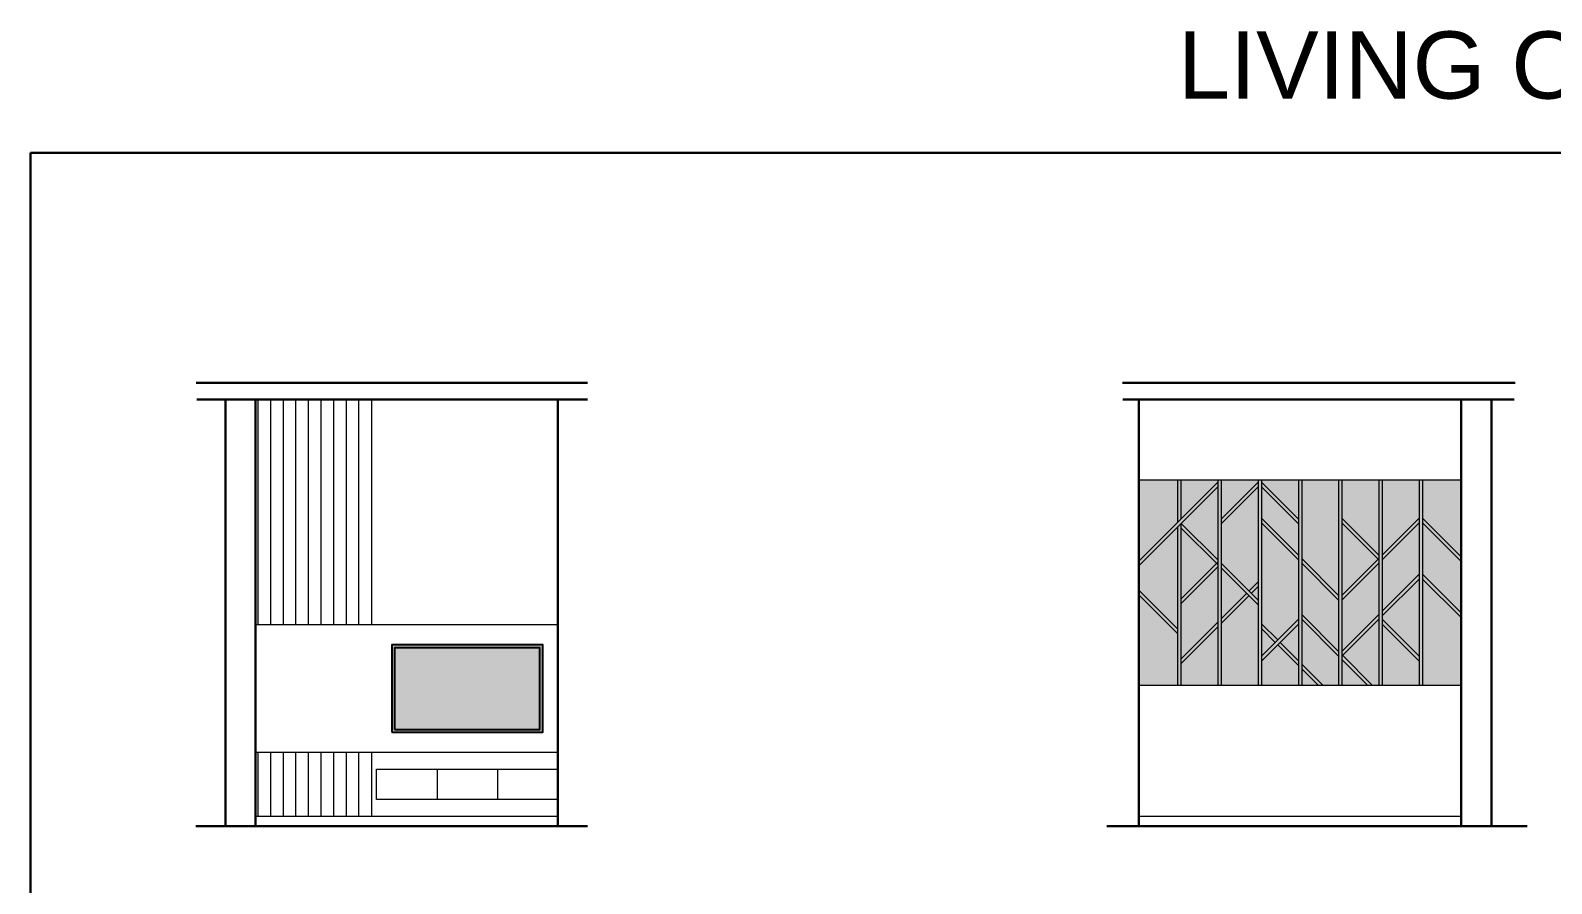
# Model space of a CAD drawing. Header units: millimetres. Extents: x 56222 to 3066687, y -650199 to -121287.
# Drawn here: x 148602.4 to 149055.3, y -181543.2 to -181289.2 of the extents above; entities that cross this region are included whole.
import ezdxf

# ---------------------------------------------------------------- set-up
doc = ezdxf.new("R2010")
doc.units = ezdxf.units.MM
doc.header["$MEASUREMENT"] = 0
doc.linetypes.add('DASHED', pattern=[0.75, 0.5, -0.25])
doc.layers.add('AR HATCH-7', color=7, linetype='Continuous')
for name, color, linetype, lineweight in [('FIRST FLOOR ( DW_RAIL )', 7, 'Continuous', 9), ('FURNITURE', 32, 'Continuous', 9), ('furniture dimensions', 1, 'DASHED', 0), ('SECTION ( SLAB PLine )', 104, 'Continuous', 30), ('XX~SLAB ( BEAM )~ ( DIM )', 7, 'Continuous', 9)]:
    doc.layers.add(name, color=color, linetype=linetype, lineweight=lineweight)
doc.styles.get("Standard").update_dxf_attribs({"font": 'arial.ttf', "height": 6})

msp = doc.modelspace()

# ---------------------------------------------------------------- hatches: boundary and pattern name
at = {"layer": 'AR HATCH-7', "lineweight": 0, "true_color": 0xcecce6, "transparency": 33554661}
h = msp.add_hatch(color=254, dxfattribs=at)
h.dxf.hatch_style = 1
h.paths.add_polyline_path([(148943.8681, -181423.0579), (148932.3681, -181423.0579), (148932.3681, -181447.1852), (148943.8681, -181435.6852)])
h.paths.add_polyline_path([(148943.8681, -181437.0994), (148932.3681, -181448.5994), (148932.3681, -181455.8093), (148943.8681, -181467.3093)])
h.paths.add_polyline_path([(148943.8681, -181468.7235), (148932.3681, -181457.2235), (148932.3681, -181484.1101), (148943.8681, -181484.1101)])
h.paths.add_polyline_path([(148955.8681, -181466.7761), (148944.8681, -181477.7761), (148944.8681, -181484.1101), (148955.8681, -181484.1101)])
h.paths.add_polyline_path([(148955.8681, -181448.8956), (148944.8681, -181459.8956), (148944.8681, -181476.3619), (148955.8681, -181465.3619)])
h.paths.add_polyline_path([(148955.4955, -181447.854), (148944.8681, -181437.2266), (148944.8681, -181458.4813)])
h.paths.add_polyline_path([(148955.8681, -181425.0994), (148945.0116, -181435.9559), (148955.8681, -181446.8124)])
h.paths.add_polyline_path([(148955.8681, -181423.6852), (148955.8681, -181423.0579), (148944.8681, -181423.0579), (148944.8681, -181434.6852)])
h.paths.add_polyline_path([(148967.8681, -181425.0994), (148956.8681, -181436.0994), (148956.8681, -181447.8124), (148965.1428, -181456.0872), (148967.8681, -181453.3619)])
h.paths.add_polyline_path([(148956.8681, -181449.2266), (148956.8681, -181464.3619), (148964.4357, -181456.7943)])
h.paths.add_polyline_path([(148967.8681, -181460.2266), (148965.1428, -181457.5014), (148956.8681, -181465.7761), (148956.8681, -181484.1101), (148967.8681, -181484.1101)])
h.paths.add_polyline_path([(148967.8681, -181423.6852), (148967.8681, -181423.0579), (148956.8681, -181423.0579), (148956.8681, -181434.6852)])
h.paths.add_polyline_path([(148979.8681, -181423.0579), (148968.8681, -181423.0579), (148968.8681, -181423.6852), (148979.8681, -181434.6852)])
h.paths.add_polyline_path([(148968.8681, -181425.0994), (148968.8681, -181434.3982), (148979.8681, -181445.3982), (148979.8681, -181436.0994)])
h.paths.add_polyline_path([(148979.8681, -181446.8124), (148968.8681, -181435.8124), (148968.8681, -181465.8106), (148973.7165, -181470.659), (148979.8681, -181464.5074)])
h.paths.add_polyline_path([(148967.8681, -181454.7761), (148965.85, -181456.7943), (148967.8681, -181458.8124)])
h.paths.add_polyline_path([(148968.8681, -181467.2249), (148968.8681, -181475.5074), (148973.0094, -181471.3661)])
h.paths.add_polyline_path([(148979.8681, -181478.2249), (148973.7165, -181472.0732), (148968.8681, -181476.9216), (148968.8681, -181484.1101), (148979.8681, -181484.1101)])
h.paths.add_polyline_path([(148979.8681, -181465.9216), (148974.4236, -181471.3661), (148979.8681, -181476.8106)])
h.paths.add_polyline_path([(148980.8681, -181464.5074), (148980.8681, -181477.8106), (148987.1676, -181484.1101), (148991.8681, -181484.1101), (148991.8681, -181475.5074)])
h.paths.add_polyline_path([(148980.8681, -181479.2249), (148980.8681, -181484.1101), (148985.7534, -181484.1101)], flags=17)
h.paths.add_polyline_path([(148992.8681, -181476.5074), (148992.8681, -181484.1101), (149000.4708, -181484.1101)])
h.paths.add_polyline_path([(149003.8681, -181464.5074), (148993.0752, -181475.3003), (149001.885, -181484.1101), (149003.8681, -181484.1101)])
h.paths.add_polyline_path([(149003.8681, -181463.0932), (149003.8681, -181447.8124), (148992.8681, -181458.8124), (148992.8681, -181474.0932)])
h.paths.add_polyline_path([(148991.8681, -181458.8124), (148980.8681, -181447.8124), (148980.8681, -181463.0932), (148991.8681, -181474.0932)])
h.paths.add_polyline_path([(149015.8681, -181476.9216), (149004.8681, -181465.9216), (149004.8681, -181484.1101), (149015.8681, -181484.1101)])
h.paths.add_polyline_path([(149015.8681, -181452.5074), (149004.8681, -181463.5074), (149004.8681, -181464.5074), (149015.8681, -181475.5074)])
h.paths.add_polyline_path([(149028.3681, -181464.0074), (149016.8681, -181452.5074), (149016.8681, -181484.1101), (149028.3681, -181484.1101)])
h.paths.add_polyline_path([(149015.8681, -181451.0932), (149015.8681, -181435.8124), (149004.8681, -181446.8124), (149004.8681, -181462.0932)])
h.paths.add_polyline_path([(149028.3681, -181447.3124), (149016.8681, -181435.8124), (149016.8681, -181451.0932), (149028.3681, -181462.5932)])
h.paths.add_polyline_path([(149028.3681, -181423.0579), (149016.8681, -181423.0579), (149016.8681, -181434.3982), (149028.3681, -181445.8982)])
h.paths.add_polyline_path([(149015.8681, -181423.0579), (149004.8681, -181423.0579), (149004.8681, -181445.3982), (149015.8681, -181434.3982)])
h.paths.add_polyline_path([(149003.8681, -181423.0579), (148992.8681, -181423.0579), (148992.8681, -181434.3982), (149003.8681, -181445.3982)])
h.paths.add_polyline_path([(148991.8681, -181423.0579), (148980.8681, -181423.0579), (148980.8681, -181446.3982), (148991.8681, -181457.3982)])
h.paths.add_polyline_path([(148992.8681, -181435.8124), (148992.8681, -181457.3982), (149003.661, -181446.6053)])
at = {"layer": 'AR HATCH-7', "lineweight": 0, "true_color": 0xe6f5b7}
h = msp.add_hatch(color=254, dxfattribs=at)
h.dxf.hatch_style = 1
h.paths.add_polyline_path([(148932.3681, -181455.8093), (148932.3681, -181457.2235), (148943.8681, -181468.7235), (148943.8681, -181467.3093)])
h.paths.add_polyline_path([(148955.8681, -181425.0994), (148955.8681, -181423.6852), (148932.3681, -181447.1852), (148932.3681, -181448.5994)])
h.paths.add_polyline_path([(148945.0116, -181435.9559), (148944.8681, -181436.0994), (148944.8681, -181437.2266), (148955.4955, -181447.854), (148955.8681, -181447.4813), (148955.8681, -181446.8124)], flags=17)
h.paths.add_polyline_path([(148955.8681, -181447.4813), (148955.4955, -181447.854), (148955.8681, -181448.2266)], flags=17)
h.paths.add_polyline_path([(148965.1428, -181457.5014), (148964.4357, -181456.7943), (148956.8681, -181464.3619), (148956.8681, -181465.7761)])
h = msp.add_hatch(color=254, dxfattribs=at)
h.dxf.hatch_style = 1
h.paths.add_polyline_path([(148944.8681, -181436.0994), (148943.8681, -181437.0994), (148943.8681, -181484.1101), (148944.8681, -181484.1101)])
h.paths.add_polyline_path([(148944.8681, -181423.0579), (148943.8681, -181423.0579), (148943.8681, -181435.6852), (148944.8681, -181434.6852)])
h.paths.add_polyline_path([(148956.8681, -181423.0579), (148955.8681, -181423.0579), (148955.8681, -181484.1101), (148956.8681, -181484.1101)])
h.paths.add_polyline_path([(148968.8681, -181423.0579), (148967.8681, -181423.0579), (148967.8681, -181484.1101), (148968.8681, -181484.1101)])
h.paths.add_polyline_path([(148980.8681, -181423.0579), (148979.8681, -181423.0579), (148979.8681, -181484.1101), (148980.8681, -181484.1101)])
h.paths.add_polyline_path([(148992.8681, -181423.0579), (148991.8681, -181423.0579), (148991.8681, -181484.1101), (148992.8681, -181484.1101)])
h.paths.add_polyline_path([(149004.8681, -181423.0579), (149003.8681, -181423.0579), (149003.8681, -181484.1101), (149004.8681, -181484.1101)])
h.paths.add_polyline_path([(149016.8681, -181423.0579), (149015.8681, -181423.0579), (149015.8681, -181484.1101), (149016.8681, -181484.1101)])
h = msp.add_hatch(color=254, dxfattribs=at)
h.dxf.hatch_style = 1
h.paths.add_polyline_path([(148955.8681, -181466.7761), (148955.8681, -181465.3619), (148944.8681, -181476.3619), (148944.8681, -181477.7761)])
h.paths.add_polyline_path([(148955.8681, -181448.8956), (148955.8681, -181448.2266), (148955.4955, -181447.854), (148944.8681, -181458.4813), (148944.8681, -181459.8956)])
h.paths.add_polyline_path([(148956.8681, -181447.8124), (148956.8681, -181449.2266), (148967.8681, -181460.2266), (148967.8681, -181458.8124)])
h.paths.add_polyline_path([(148967.8681, -181453.3619), (148965.1428, -181456.0872), (148965.85, -181456.7943), (148967.8681, -181454.7761)], flags=17)
h.paths.add_polyline_path([(148979.8681, -181465.9216), (148979.8681, -181464.5074), (148968.8681, -181475.5074), (148968.8681, -181476.9216)])
h.paths.add_polyline_path([(148968.8681, -181465.8106), (148968.8681, -181467.2249), (148973.0094, -181471.3661), (148973.7165, -181470.659)], flags=17)
h.paths.add_polyline_path([(148974.4236, -181471.3661), (148973.7165, -181472.0732), (148979.8681, -181478.2249), (148979.8681, -181476.8106)])
h.paths.add_polyline_path([(148980.8681, -181477.8106), (148980.8681, -181479.2249), (148985.7534, -181484.1101), (148987.1676, -181484.1101)])
h.paths.add_polyline_path([(148980.8681, -181463.0932), (148980.8681, -181464.5074), (148991.8681, -181475.5074), (148991.8681, -181474.0932)])
h.paths.add_polyline_path([(148993.0752, -181475.3003), (148992.8681, -181475.5074), (148992.8681, -181476.5074), (149000.4708, -181484.1101), (149001.885, -181484.1101)])
h.paths.add_polyline_path([(149003.8681, -181464.5074), (149003.8681, -181463.0932), (148992.8681, -181474.0932), (148992.8681, -181475.5074)])
h.paths.add_polyline_path([(149015.8681, -181452.5074), (149015.8681, -181451.0932), (149004.8681, -181462.0932), (149004.8681, -181463.5074)])
h.paths.add_polyline_path([(149004.8681, -181464.5074), (149004.8681, -181465.9216), (149015.8681, -181476.9216), (149015.8681, -181475.5074)])
h.paths.add_polyline_path([(149016.8681, -181451.0932), (149016.8681, -181452.5074), (149028.3681, -181464.0074), (149028.3681, -181462.5932)])
h.paths.add_polyline_path([(149003.8681, -181447.8124), (149003.8681, -181446.3982), (148992.8681, -181457.3982), (148992.8681, -181458.8124)])
h.paths.add_polyline_path([(148980.8681, -181446.3982), (148980.8681, -181447.8124), (148991.8681, -181458.8124), (148991.8681, -181457.3982)])
h.paths.add_polyline_path([(148992.8681, -181434.3982), (148992.8681, -181435.8124), (149003.661, -181446.6053), (149003.8681, -181446.3982), (149003.8681, -181445.3982)])
h.paths.add_polyline_path([(149015.8681, -181435.8124), (149015.8681, -181434.3982), (149004.8681, -181445.3982), (149004.8681, -181446.8124)])
h.paths.add_polyline_path([(149016.8681, -181434.3982), (149016.8681, -181435.8124), (149028.3681, -181447.3124), (149028.3681, -181445.8982)])
h.paths.add_polyline_path([(148968.8681, -181434.3982), (148968.8681, -181435.8124), (148979.8681, -181446.8124), (148979.8681, -181445.3982)])
h.paths.add_polyline_path([(148968.8681, -181423.6852), (148968.8681, -181425.0994), (148979.8681, -181436.0994), (148979.8681, -181434.6852)])
h.paths.add_polyline_path([(148967.8681, -181425.0994), (148967.8681, -181423.6852), (148956.8681, -181434.6852), (148956.8681, -181436.0994)])
at = {"layer": 'FURNITURE', "lineweight": 0, "transparency": 33554674}
h = msp.add_hatch(dxfattribs=at)
h.set_pattern_fill('ANSI31', color=256, scale=30, angle=45)
h.set_pattern_definition([(90, (148703.9278, -181466.083), (-3.75, 0), [])])
h.paths.add_polyline_path([(148703.9278, -181399.1101), (148669.4288, -181399.1101), (148669.4288, -181466.0832), (148703.9278, -181466.0832)])
at = {"layer": 'FURNITURE', "lineweight": 0, "true_color": 0x000000, "transparency": 33554523}
h = msp.add_hatch(color=18, dxfattribs=at)
h.dxf.hatch_style = 1
h.paths.add_polyline_path([(148754.9299, -181472.0832), (148709.9278, -181472.0832), (148709.9278, -181498.1371), (148754.9299, -181498.1371)])
at = {"layer": 'FURNITURE', "lineweight": 0, "transparency": 33554674}
h = msp.add_hatch(dxfattribs=at)
h.set_pattern_fill('ANSI31', color=256, scale=30, angle=45)
h.set_pattern_definition([(90, (148703.9278, -181523.11), (-3.75, 0), [])])
h.paths.add_polyline_path([(148703.9278, -181504.1371), (148669.4288, -181504.1371), (148669.4288, -181523.1101), (148703.9278, -181523.1101)])

# ---------------------------------------------------------------- linework, layer by layer
at = {"layer": 'FIRST FLOOR ( DW_RAIL )', "color": 32, "lineweight": 0, "true_color": 0xcd6928, "transparency": 33554674}
for p, q in [((148703.9278, -181399.1101), (148703.9278, -181466.0832)), ((148703.9278, -181504.1371), (148703.9278, -181523.1101))]:
    msp.add_line(p, q, dxfattribs=at)
at = {"layer": 'FIRST FLOOR ( DW_RAIL )', "lineweight": 0}
for p, q in [((149028.3681, -181423.0579), (148932.3681, -181423.0579)), ((148932.3681, -181423.0579), (148932.3681, -181484.1101)), ((148932.3681, -181447.1852), (148955.8681, -181423.6852)), ((148932.3681, -181448.5994), (148955.8681, -181425.0994)), ((148943.8681, -181423.0579), (148943.8681, -181435.6852)), ((148944.8681, -181423.0579), (148944.8681, -181434.6852)), ((148955.8681, -181423.0579), (148955.8681, -181484.1101)), ((148956.8681, -181423.0579), (148956.8681, -181484.1101)), ((148956.8681, -181434.6852), (148967.8681, -181423.6852)), ((148956.8681, -181436.0994), (148967.8681, -181425.0994)), ((148967.8681, -181423.0579), (148967.8681, -181484.1101)), ((148968.8681, -181423.0579), (148968.8681, -181484.1101)), ((148979.8681, -181434.6852), (148968.8681, -181423.6852)), ((148979.8681, -181436.0994), (148968.8681, -181425.0994)), ((148979.8681, -181423.0579), (148979.8681, -181484.1101)), ((148980.8681, -181423.0579), (148980.8681, -181484.1101)), ((148991.8681, -181423.0579), (148991.8681, -181484.1101)), ((148992.8681, -181423.0579), (148992.8681, -181484.1101)), ((149003.8681, -181423.0579), (149003.8681, -181484.1101)), ((149004.8681, -181423.0579), (149004.8681, -181484.1101)), ((149015.8681, -181423.0579), (149015.8681, -181484.1101)), ((149016.8681, -181423.0579), (149016.8681, -181484.1101)), ((149028.3681, -181484.1101), (149028.3681, -181423.0579)), ((148979.8681, -181445.3982), (148968.8681, -181434.3982)), ((149003.8681, -181445.3982), (148992.8681, -181434.3982)), ((149004.8681, -181445.3982), (149015.8681, -181434.3982)), ((149028.3681, -181445.8982), (149016.8681, -181434.3982)), ((148943.8681, -181437.0994), (148943.8681, -181484.1101)), ((148944.8681, -181436.0994), (148944.8681, -181484.1101)), ((148955.8681, -181448.2266), (148944.8681, -181437.2266)), ((148955.8681, -181446.8124), (148945.0116, -181435.9559)), ((148979.8681, -181446.8124), (148968.8681, -181435.8124)), ((149003.661, -181446.6053), (148992.8681, -181435.8124)), ((149004.8681, -181446.8124), (149015.8681, -181435.8124)), ((149028.3681, -181447.3124), (149016.8681, -181435.8124)), ((148944.8681, -181458.4813), (148955.8681, -181447.4813)), ((148967.8681, -181458.8124), (148956.8681, -181447.8124)), ((148991.8681, -181457.3982), (148980.8681, -181446.3982)), ((148991.8681, -181458.8124), (148980.8681, -181447.8124)), ((148992.8681, -181457.3982), (149003.8681, -181446.3982)), ((148992.8681, -181458.8124), (149003.8681, -181447.8124)), ((148944.8681, -181459.8956), (148955.8681, -181448.8956)), ((148967.8681, -181460.2266), (148956.8681, -181449.2266)), ((149004.8681, -181462.0932), (149015.8681, -181451.0932)), ((149004.8681, -181463.5074), (149015.8681, -181452.5074)), ((149028.3681, -181462.5932), (149016.8681, -181451.0932)), ((149028.3681, -181464.0074), (149016.8681, -181452.5074)), ((148943.8681, -181467.3093), (148932.3681, -181455.8093)), ((148956.8681, -181464.3619), (148964.4357, -181456.7943)), ((148965.1428, -181456.0872), (148967.8681, -181453.3619)), ((148965.85, -181456.7943), (148967.8681, -181454.7761)), ((148943.8681, -181468.7235), (148932.3681, -181457.2235)), ((148956.8681, -181465.7761), (148965.1428, -181457.5014)), ((148944.8681, -181476.3619), (148955.8681, -181465.3619)), ((148968.8681, -181475.5074), (148979.8681, -181464.5074)), ((148973.7165, -181470.659), (148968.8681, -181465.8106)), ((148968.8681, -181476.9216), (148979.8681, -181465.9216)), ((148980.8681, -181463.0932), (148991.8681, -181474.0932)), ((148980.8681, -181464.5074), (148991.8681, -181475.5074)), ((148992.8681, -181474.0932), (149003.8681, -181463.0932)), ((148992.8681, -181475.5074), (149003.8681, -181464.5074)), ((149015.8681, -181475.5074), (149004.8681, -181464.5074)), ((149015.8681, -181476.9216), (149004.8681, -181465.9216)), ((148944.8681, -181477.7761), (148955.8681, -181466.7761)), ((148973.0094, -181471.3661), (148968.8681, -181467.2249)), ((148979.8681, -181478.2249), (148973.7165, -181472.0732)), ((148979.8681, -181476.8106), (148974.4236, -181471.3661)), ((148987.1676, -181484.1101), (148980.8681, -181477.8106)), ((148985.7534, -181484.1101), (148980.8681, -181479.2249)), ((148992.8681, -181476.5074), (149000.4708, -181484.1101)), ((148993.0752, -181475.3003), (149001.885, -181484.1101)), ((148932.3681, -181484.1101), (149028.3681, -181484.1101))]:
    msp.add_line(p, q, dxfattribs=at)
at = {"layer": 'FIRST FLOOR ( DW_RAIL )', "color": 38, "lineweight": 0, "true_color": 0x492403}
for p, q in [((148723.4288, -181509.1236), (148723.4288, -181518.1236)), ((148741.4288, -181509.1236), (148741.4288, -181518.1236))]:
    msp.add_line(p, q, dxfattribs=at)
at = {"layer": 'FIRST FLOOR ( DW_RAIL )', "lineweight": 0}
msp.add_lwpolyline([(148669.4288, -181466.0832), (148759.4288, -181466.0832), (148759.4288, -181504.1371), (148669.4288, -181504.1371)], close=True, dxfattribs=at)
at = {"layer": 'FIRST FLOOR ( DW_RAIL )', "color": 38, "lineweight": 0, "true_color": 0x492403}
msp.add_lwpolyline([(148705.4288, -181509.1236), (148759.4288, -181509.1236), (148759.4288, -181518.1236), (148705.4288, -181518.1236)], close=True, dxfattribs=at)
at = {"layer": 'FURNITURE', "color": 38, "lineweight": 9, "true_color": 0x492403}
for p, q in [((148705.4288, -181509.1236), (148723.4288, -181509.1236)), ((148741.4288, -181509.1236), (148759.4288, -181509.1236)), ((148759.4288, -181509.1236), (148759.4288, -181518.1236)), ((148723.4288, -181518.1236), (148705.4288, -181518.1236)), ((148759.4288, -181518.1236), (148741.4288, -181518.1236))]:
    msp.add_line(p, q, dxfattribs=at)
at = {"layer": 'FURNITURE', "color": 242, "lineweight": 30, "true_color": 0xcd2027}
msp.add_lwpolyline([(148602.3709, -181325.6463), (149506.6138, -181325.6463), (149506.6138, -181797.0719), (148602.3709, -181797.0719)], close=True, dxfattribs=at)
at = {"layer": 'FURNITURE', "color": 252, "lineweight": 25, "true_color": 0x939598}
for points in [[(148709.9278, -181498.1371), (148754.9299, -181498.1371), (148754.9299, -181472.0832), (148709.9278, -181472.0832)], [(148710.816, -181497.2489), (148754.0417, -181497.2489), (148754.0417, -181472.9714), (148710.816, -181472.9714)]]:
    msp.add_lwpolyline(points, close=True, dxfattribs=at)
at = {"layer": 'SECTION ( SLAB PLine )', "color": 1}
for p, q in [((148651.7199, -181394.1101), (148768.1844, -181394.1101)), ((148927.489, -181394.1101), (149044.4688, -181394.1101)), ((148651.8717, -181399.1101), (148768.1844, -181399.1101)), ((148927.5946, -181399.1101), (149044.1168, -181399.1101)), ((148651.5726, -181526.1101), (148768.1844, -181526.1101)), ((148922.8924, -181526.1101), (149047.968, -181526.1101)), ((148922.8924, -181526.1101), (149047.968, -181526.1101))]:
    msp.add_line(p, q, dxfattribs=at)
at = {"layer": 'SECTION ( SLAB PLine )', "color": 1, "lineweight": 0}
for p, q in [((148669.4288, -181523.1101), (148759.4288, -181523.1101)), ((148932.3681, -181523.1101), (149028.3681, -181523.1101))]:
    msp.add_line(p, q, dxfattribs=at)
at = {"layer": 'XX~SLAB ( BEAM )~ ( DIM )', "lineweight": 30}
for p, q in [((148759.4288, -181399.1101), (148759.4288, -181526.1101)), ((148932.3681, -181399.1101), (148932.3681, -181526.1101))]:
    msp.add_line(p, q, dxfattribs=at)
for points in [[(148660.4288, -181399.1101), (148669.4288, -181399.1101), (148669.4288, -181526.1101), (148660.4288, -181526.1101)], [(149028.3681, -181399.1101), (149037.3681, -181399.1101), (149037.3681, -181526.1101), (149028.3681, -181526.1101)]]:
    msp.add_lwpolyline(points, close=True, dxfattribs=at)

# ---------------------------------------------------------------- texts
at = {"layer": 'furniture dimensions', "lineweight": 0}
msp.add_text('LIVING OPTION 1', height=20, dxfattribs=at).set_placement((148944.0049, -181309.5313))

doc.saveas('drawing.dxf')
